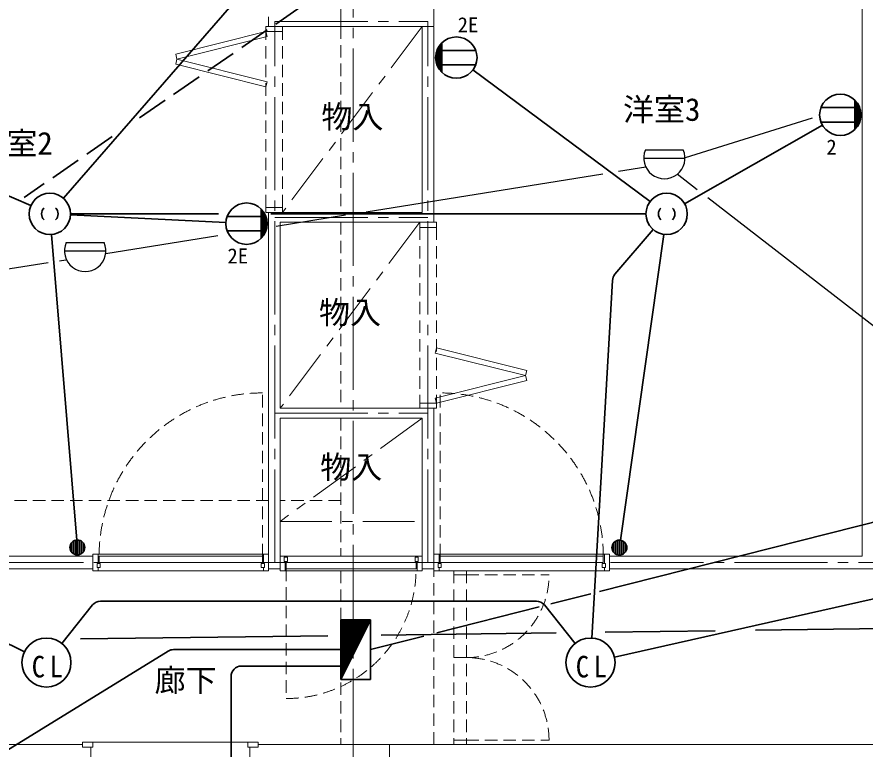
# Model space of a CAD drawing. Units: millimetres at full size, sheet at 1:50; details may follow other scales. Extents: x -9674 to 9699, y -6794 to 6791.
# Drawn here: x 317 to 4421, y 20 to 3560 of the extents above; entities that cross this region are included whole.
import ezdxf
from ezdxf.enums import TextEntityAlignment as Align

# ---------------------------------------------------------------- set-up
doc = ezdxf.new("R2010")
doc.units = ezdxf.units.MM
doc.header["$LTSCALE"] = 50
for name, pattern in [('CHAIN1', [8, 5, -1, 1, -1]), ('CHAIN2', [12, 9, -1, 1, -1]), ('DASHED1', [1.8, 1.2, -0.6]), ('DASHED3', [4, 3, -1])]:
    doc.linetypes.add(name, pattern=pattern)
for name, color, linetype, lineweight in [('1-0_芯', 134, 'CHAIN2', 9), ('1-1_躯体', 134, 'Continuous', 9), ('1-2_間仕切', 134, 'Continuous', 9), ('1-3_建具', 134, 'Continuous', 9), ('1-7_その他', 134, 'DASHED1', 9), ('1-8_ハッチ', 134, 'Continuous', 9), ('1-C_梁', 134, 'DASHED1', 9), ('2-0_芯', 2, 'Continuous', 35), ('2-E', 2, 'Continuous', 35), ('3-3', 1, 'Continuous', 25), ('3-E', 3, 'Continuous', 35)]:
    doc.layers.add(name, color=color, linetype=linetype, lineweight=lineweight)
doc.layers.add('1-A_文字', color=134, linetype='Continuous')
doc.styles.add('ＭＳ ゴシック', font='')
doc.styles.get('ＭＳ ゴシック').set_extended_font_data('MS Gothic')

msp = doc.modelspace()

# ---------------------------------------------------------------- linework, layer by layer
at = {"layer": '1-0_芯'}
for p, q in [((1944.58, -3643.11), (1944.58, 5756.89)), ((1564.58, 3537.89), (2304.58, 3537.89)), ((1564.58, 921.89), (1564.58, 3537.89)), ((2304.58, 921.89), (2304.58, 3537.89)), ((1564.58, 2590.89), (2304.58, 2590.89)), ((1564.58, 1643.89), (2304.58, 1643.89)), ((8439.58, 921.89), (-3044.42, 921.89))]:
    msp.add_line(p, q, dxfattribs=at)
at = {"layer": '1-1_躯体'}
for p, q in [((1884.58, 3516.89), (1884.58, 4416.89)), ((2334.58, 3516.89), (2334.58, 4151.89)), ((2334.58, 3514.39), (1884.58, 3514.39))]:
    msp.add_line(p, q, dxfattribs=at)
at = {"layer": '1-2_間仕切'}
for p, q in [((4407.58, 4369.89), (4407.58, 952.89)), ((2278.58, 2614.39), (2278.58, 3514.39)), ((2334.58, 2567.39), (2334.58, 3514.39)), ((2278.58, 2614.39), (1534.58, 2614.39)), ((1534.58, 951.89), (1534.58, 2614.39)), ((1590.58, 1667.39), (1590.58, 2567.39)), ((2334.58, 2567.39), (1590.58, 2567.39)), ((1590.58, 1667.39), (2334.58, 1667.39)), ((2334.58, 890.89), (2334.58, 1667.39)), ((1590.58, 890.89), (1590.58, 1620.39)), ((1590.58, 1620.39), (2278.58, 1620.39)), ((2278.58, 890.89), (2278.58, 1620.39)), ((684.58, 951.89), (-675.42, 951.89)), ((3184.58, 952.89), (4407.58, 952.89)), ((684.58, 890.89), (-1469.42, 890.89)), ((1534.58, 890.89), (1590.58, 890.89)), ((1590.58, 890.89), (1534.58, 890.89)), ((2334.58, 890.89), (2278.58, 890.89)), ((3184.58, 890.89), (4467.58, 890.89)), ((634.58, 41.89), (-662.92, 41.89)), ((2119.58, 41.89), (1484.58, 41.89)), ((674.58, -19.11), (674.58, 28.39)), ((1444.58, -19.11), (1444.58, 28.39))]:
    msp.add_line(p, q, dxfattribs=at)
msp.add_lwpolyline([(1884.58, 3514.39), (1534.58, 3514.39), (1534.58, 3561.39)], dxfattribs=at)
at = {"layer": '1-3_建具'}
for p, q in [((1085.52, 3380.25), (1522.08, 3489.39)), ((1522.08, 3514.39), (1602.08, 3514.39)), ((1522.08, 3514.39), (1522.08, 3489.39)), ((1522.08, 3489.39), (1602.08, 3489.39)), ((1528.14, 3465.14), (1522.08, 3489.39)), ((1602.08, 3514.39), (1602.08, 3489.39)), ((1528.14, 3465.14), (1091.58, 3356)), ((1091.58, 3356), (1085.52, 3380.25)), ((1091.58, 3356), (1085.52, 3331.74)), ((1085.52, 3331.74), (1522.08, 3222.6)), ((1528.14, 3246.86), (1091.58, 3356)), ((1528.14, 3246.86), (1522.08, 3222.6)), ((1522.08, 2639.39), (1602.08, 2639.39)), ((1522.08, 2639.39), (1522.08, 2614.39)), ((1602.08, 2639.39), (1602.08, 2614.39)), ((1522.08, 2614.39), (1602.08, 2614.39)), ((2347.08, 2567.39), (2267.08, 2567.39)), ((2267.08, 2542.39), (2267.08, 2567.39)), ((2347.08, 2542.39), (2347.08, 2567.39)), ((2347.08, 2542.39), (2267.08, 2542.39)), ((2341.02, 1934.93), (2347.08, 1959.18)), ((2341.02, 1934.93), (2777.58, 1825.79)), ((2783.64, 1850.04), (2347.08, 1959.18)), ((2777.58, 1825.79), (2783.64, 1850.04)), ((2341.02, 1716.65), (2777.58, 1825.79)), ((2777.58, 1825.79), (2783.64, 1801.53)), ((2783.64, 1801.53), (2347.08, 1692.39)), ((2347.08, 1692.39), (2267.08, 1692.39)), ((2267.08, 1667.39), (2267.08, 1692.39)), ((2341.02, 1716.65), (2347.08, 1692.39)), ((2347.08, 1667.39), (2347.08, 1692.39)), ((2347.08, 1667.39), (2267.08, 1667.39)), ((684.58, 961.89), (684.58, 881.89)), ((684.58, 961.89), (709.58, 961.89)), ((714.58, 921.89), (714.58, 951.89)), ((714.58, 951.89), (1504.58, 951.89)), ((1504.58, 951.89), (1504.58, 921.89)), ((1509.58, 916.89), (1509.58, 961.89)), ((1610.58, 946.89), (1625.58, 946.89)), ((1610.58, 926.89), (1610.58, 946.89)), ((1610.58, 946.89), (1625.58, 946.89)), ((1610.58, 926.89), (1610.58, 946.89)), ((1615.58, 951.89), (1615.58, 946.89)), ((2253.58, 951.89), (1615.58, 951.89)), ((1615.58, 951.89), (1615.58, 946.89)), ((1625.58, 926.89), (1625.58, 946.89)), ((1625.58, 926.89), (1625.58, 946.89)), ((2243.58, 926.89), (2243.58, 946.89)), ((2258.58, 946.89), (2243.58, 946.89)), ((2253.58, 951.89), (2253.58, 946.89)), ((2258.58, 926.89), (2258.58, 946.89)), ((2334.58, 961.89), (2334.58, 881.89)), ((2334.58, 961.89), (2359.58, 961.89)), ((2364.58, 921.89), (2364.58, 951.89)), ((2364.58, 951.89), (3154.58, 951.89)), ((3154.58, 951.89), (3154.58, 921.89)), ((3159.58, 916.89), (3159.58, 961.89)), ((704.58, 916.89), (719.58, 916.89)), ((704.58, 896.89), (704.58, 916.89)), ((1504.58, 921.89), (714.58, 921.89)), ((719.58, 916.89), (719.58, 896.89)), ((1499.58, 916.89), (1499.58, 896.89)), ((1514.58, 916.89), (1499.58, 916.89)), ((1514.58, 916.89), (1514.58, 896.89)), ((1610.58, 926.89), (1625.58, 926.89)), ((1610.58, 926.89), (1625.58, 926.89)), ((1615.58, 926.89), (1615.58, 881.89)), ((1615.58, 926.89), (1615.58, 881.89)), ((1620.58, 891.89), (1620.58, 921.89)), ((1620.58, 921.89), (2248.58, 921.89)), ((1620.58, 891.89), (1620.58, 921.89)), ((2258.58, 926.89), (2243.58, 926.89)), ((2248.58, 891.89), (2248.58, 921.89)), ((2253.58, 926.89), (2253.58, 881.89)), ((2354.58, 916.89), (2369.58, 916.89)), ((2354.58, 896.89), (2354.58, 916.89)), ((3154.58, 921.89), (2364.58, 921.89)), ((2369.58, 916.89), (2369.58, 896.89)), ((3149.58, 916.89), (3149.58, 896.89)), ((3164.58, 916.89), (3149.58, 916.89)), ((3164.58, 916.89), (3164.58, 896.89)), ((684.58, 881.89), (709.58, 881.89)), ((719.58, 896.89), (704.58, 896.89)), ((709.58, 896.89), (709.58, 881.89)), ((1509.58, 881.89), (709.58, 881.89)), ((1514.58, 896.89), (1499.58, 896.89)), ((1509.58, 896.89), (1509.58, 881.89)), ((1509.58, 881.89), (1534.58, 881.89)), ((1615.58, 881.89), (1590.58, 881.89)), ((1615.58, 881.89), (1590.58, 881.89)), ((1615.58, 881.89), (2253.58, 881.89)), ((2248.58, 891.89), (1620.58, 891.89)), ((2253.58, 881.89), (2278.58, 881.89)), ((2334.58, 881.89), (2359.58, 881.89)), ((2369.58, 896.89), (2354.58, 896.89)), ((2359.58, 896.89), (2359.58, 881.89)), ((3159.58, 881.89), (2359.58, 881.89)), ((3164.58, 896.89), (3149.58, 896.89)), ((3159.58, 896.89), (3159.58, 881.89)), ((3159.58, 881.89), (3184.58, 881.89)), ((1434.58, 53.39), (684.58, 53.39))]:
    msp.add_line(p, q, dxfattribs=at)
at = {"layer": '1-3_建具', "linetype": 'DASHED1'}
for p, q in [((1522.08, 2639.39), (1522.08, 3489.39)), ((1602.08, 2639.39), (1602.08, 3489.39)), ((2267.08, 2542.39), (2267.08, 1692.39)), ((2347.08, 2542.39), (2347.08, 1692.39)), ((1504.58, 951.89), (1504.58, 1741.89)), ((2364.58, 951.89), (2364.58, 1741.89)), ((1620.58, 891.89), (1620.58, 263.89)), ((2431.92, 881.89), (2431.92, 41.89)), ((2491.92, 861.89), (2431.92, 861.89)), ((2491.92, 881.89), (2491.92, 41.89)), ((2491.92, 861.89), (2891.92, 861.89)), ((2491.92, 461.89), (2431.92, 461.89)), ((2431.92, 61.89), (2491.92, 61.89)), ((2491.92, 61.89), (2891.92, 61.89))]:
    msp.add_line(p, q, dxfattribs=at)
at = {"layer": '1-3_建具'}
for points in [[(709.58, 916.89), (709.58, 961.89), (1509.58, 961.89)], [(1509.58, 961.89), (1534.58, 961.89), (1534.58, 881.89)], [(1615.58, 951.89), (1590.58, 951.89), (1590.58, 881.89)], [(1615.58, 951.89), (1590.58, 951.89), (1590.58, 881.89)], [(2253.58, 951.89), (2278.58, 951.89), (2278.58, 881.89)], [(2359.58, 916.89), (2359.58, 961.89), (3159.58, 961.89)], [(3159.58, 961.89), (3184.58, 961.89), (3184.58, 881.89)], [(634.58, 28.39), (684.58, 28.39), (684.58, 53.39)], [(634.58, 28.39), (634.58, 53.39), (684.58, 53.39)], [(1484.58, 28.39), (1484.58, 53.39), (1434.58, 53.39)], [(1484.58, 28.39), (1434.58, 28.39), (1434.58, 53.39)]]:
    msp.add_lwpolyline(points, dxfattribs=at)
at = {"layer": '1-3_建具', "linetype": 'DASHED1'}
for centre, radius, start, end in [((1504.58, 951.89), 790, 90, 180), ((2364.58, 951.89), 790, 0, 90), ((1620.58, 891.89), 628, 270, 0), ((2491.92, 861.89), 400, 270, 0), ((2491.92, 61.89), 400, 0, 90)]:
    msp.add_arc(centre, radius, start, end, dxfattribs=at)
at = {"layer": '1-7_その他', "linetype": 'CHAIN1'}
for p, q in [((2278.58, 3514.39), (1602.08, 2614.39)), ((2267.08, 2567.39), (1590.58, 1667.39)), ((2278.58, 1620.39), (1590.58, 1120.39)), ((1590.58, 1120.39), (2278.58, 1120.39))]:
    msp.add_line(p, q, dxfattribs=at)
at = {"layer": '1-8_ハッチ'}
msp.add_line((6759.58, 41.89), (2119.58, 41.89), dxfattribs=at)
msp.add_lwpolyline([(1849.58, -2803.11), (1849.58, -1923.11), (2119.58, -1923.11), (2119.58, 41.89)], dxfattribs=at)
at = {"layer": '1-C_梁'}
for p, q in [((1884.58, 3514.39), (1884.58, 2614.39)), ((1884.58, 2567.39), (1884.58, 1667.39)), ((1884.58, 1620.39), (1884.58, 951.89)), ((1534.58, 1221.89), (-2615.42, 1221.89)), ((1884.58, 1221.89), (1590.58, 1221.89)), ((1884.58, 881.89), (1884.58, 41.89)), ((2334.58, 41.89), (2334.58, 890.89))]:
    msp.add_line(p, q, dxfattribs=at)
at = {"layer": '2-0_芯'}
for p, q in [((1709.74, 4026.2), (541.91, 2683.08)), ((2358.26, 3310.93), (2358.26, 3416.29)), ((2364.26, 3302.3), (2364.26, 3424.92)), ((2370.26, 3295.27), (2370.26, 3431.95)), ((2373.26, 3292.2), (2373.26, 3435.03)), ((2346.26, 3339.29), (2346.26, 3387.93)), ((2536.98, 3398.61), (2349.58, 3398.61)), ((2352.26, 3322.15), (2352.26, 3405.08)), ((2536.98, 3328.61), (2349.58, 3328.61)), ((2523.57, 3303.97), (3380.74, 2667.24)), ((4395.12, 3121.79), (4207.72, 3121.79)), ((4371.43, 3158.2), (4371.43, 3015.37)), ((4374.44, 3155.13), (4374.44, 3018.44)), ((4380.44, 3148.1), (4380.44, 3025.48)), ((4386.44, 3139.47), (4386.44, 3034.11)), ((4392.44, 3128.25), (4392.44, 3045.32)), ((4398.44, 3111.11), (4398.44, 3062.47)), ((3547.88, 2657.15), (4214.53, 3037.25)), ((4395.12, 3051.79), (4207.72, 3051.79)), ((-477.37, 3022.92), (384.62, 2647.54)), ((1498.3, 2631.94), (1498.3, 2489.12)), ((1501.31, 2628.87), (1501.31, 2492.19)), ((576.17, 2602.68), (1328.39, 2565.47)), ((576.29, 2607.62), (1292.63, 2607.62)), ((1521.99, 2595.53), (1334.59, 2595.53)), ((1507.31, 2621.84), (1507.31, 2499.22)), ((1513.31, 2613.21), (1513.31, 2507.85)), ((1519.31, 2602), (1519.31, 2519.07)), ((1545.9, 2607.62), (3361.01, 2607.62)), ((1525.31, 2584.85), (1525.31, 2536.21)), ((606.33, 1030.35), (484.51, 2507.96)), ((1521.99, 2525.53), (1334.59, 2525.53)), ((3210.88, 2315.49), (3395.97, 2531.66)), ((3237.28, 1029.3), (3446.98, 2508.61)), ((3198.94, 2285.85), (3099.17, 556.39)), ((5582.05, 1400.6), (3136.57, 781.26)), ((599.69, 1029.17), (599.69, 959.76)), ((609.29, 1030.47), (609.29, 958.46)), ((618.89, 1029.17), (618.89, 959.76)), ((3222.66, 1028.65), (3222.66, 959.24)), ((3232.26, 1029.95), (3232.26, 957.94)), ((3241.87, 1028.65), (3241.87, 959.24)), ((580.48, 1016.07), (580.48, 972.86)), ((590.08, 1024.92), (590.08, 964.01)), ((628.49, 1024.92), (628.49, 964.01)), ((638.09, 1016.07), (638.09, 972.86)), ((3203.46, 1015.55), (3203.46, 972.34)), ((3208.19, 463.95), (5521.33, 985.72)), ((3213.06, 1024.4), (3213.06, 963.49)), ((3251.47, 1024.4), (3251.47, 963.49)), ((3261.07, 1015.55), (3261.07, 972.34)), ((-337.32, 828.98), (353.19, 490.13)), ((3094.28, 770.55), (2900.99, 721.6)), ((682.72, 716.22), (534.05, 530.53)), ((721.75, 734.97), (2830.39, 734.97)), ((2843.93, 707.15), (2348.27, 581.62)), ((2869.43, 716.22), (3018.09, 530.53)), ((2285.56, 565.74), (2028.61, 500.66)), ((1049.28, 493.28), (75.54, -104.05)), ((1075.42, 500.66), (1884.58, 500.66)), ((1403.2, 420.65), (1884.58, 420.65)), ((1353.2, 370.65), (1353.2, -644.19))]:
    msp.add_line(p, q, dxfattribs=at)
for centre, radius in [((2443.28, 3363.61), 100.02), ((4301.42, 3086.79), 100.02), ((476.3, 2607.62), 100), ((3461.01, 2607.62), 100), ((1428.29, 2560.53), 100.02), ((609.29, 994.47), 36.01), ((3232.26, 993.95), 36.01)]:
    msp.add_circle(centre, radius, dxfattribs=at)
for centre, radius, start, end in [((476.38, 2607.62), 40.08, 134.60825, 225.39172), ((476.22, 2607.62), 40.08, 314.60825, 45.39172), ((3461.09, 2607.62), 40.08, 134.60825, 225.39172), ((3460.93, 2607.62), 40.08, 314.60825, 45.39172), ((3248.86, 2282.97), 50, 139.42856, 176.69813), ((721.75, 684.97), 50, 90, 141.31859), ((2830.39, 684.97), 50, 38.68141, 90), ((1075.42, 450.66), 50, 90, 121.52684), ((1403.2, 370.65), 50, 90, 180)]:
    msp.add_arc(centre, radius, start, end, dxfattribs=at)
at = {"layer": '2-E'}
for p, q in [((1884.58, 356.63), (2028.61, 644.69)), ((1884.58, 644.69), (2028.61, 644.69)), ((1884.58, 356.63), (1884.58, 644.69)), ((1887.47, 362.42), (1887.47, 644.69)), ((1891.79, 371.06), (1891.79, 644.69)), ((1896.11, 379.7), (1896.11, 644.69)), ((1900.43, 388.34), (1900.43, 644.69)), ((1904.75, 396.98), (1904.75, 644.69)), ((1909.07, 405.62), (1909.07, 644.69)), ((1913.39, 414.26), (1913.39, 644.69)), ((1917.71, 422.9), (1917.71, 644.69)), ((1922.03, 431.54), (1922.03, 644.69)), ((1926.35, 440.18), (1926.35, 644.69)), ((1930.67, 448.82), (1930.67, 644.69)), ((1934.99, 457.46), (1934.99, 644.69)), ((1939.31, 466.1), (1939.31, 644.69)), ((1943.63, 474.74), (1943.63, 644.69)), ((1947.95, 483.38), (1947.95, 644.69)), ((1952.27, 492.02), (1952.27, 644.69)), ((1956.59, 500.66), (1956.59, 644.69)), ((1960.91, 509.3), (1960.91, 644.69)), ((1965.23, 517.94), (1965.23, 644.69)), ((1969.55, 526.58), (1969.55, 644.69)), ((1973.87, 535.22), (1973.87, 644.69)), ((1978.19, 543.86), (1978.19, 644.69)), ((1982.51, 552.5), (1982.51, 644.69)), ((1986.83, 561.14), (1986.83, 644.69)), ((1991.15, 569.78), (1991.15, 644.69)), ((1995.47, 578.42), (1995.47, 644.69)), ((1999.79, 587.06), (1999.79, 644.69)), ((2004.11, 595.7), (2004.11, 644.69)), ((2008.43, 604.34), (2008.43, 644.69)), ((2012.75, 612.98), (2012.75, 644.69)), ((2017.07, 621.62), (2017.07, 644.69)), ((2021.39, 630.26), (2021.39, 644.69)), ((2025.71, 638.9), (2025.71, 644.69)), ((2028.61, 644.69), (2028.61, 356.63)), ((1884.58, 400.66), (1884.58, 600.66)), ((2028.61, 356.63), (1884.58, 356.63))]:
    msp.add_line(p, q, dxfattribs=at)
for centre in [(459.82, 437.81), (3092.32, 437.81)]:
    msp.add_circle(centre, 118.77, dxfattribs=at)
at = {"layer": '3-3'}
for p, q in [((4164.42, 3070.38), (3550.03, 2878.89)), ((3358.32, 2917.73), (3541.69, 2917.73)), ((3349.99, 2877.72), (3550.03, 2877.72)), ((3360.35, 2833.37), (3227.71, 2812.14)), ((3152.25, 2800.07), (2006.72, 2616.79)), ((3608.97, 2724.65), (3512.32, 2799.47)), ((5352.82, 1374.63), (3659.59, 2685.46)), ((1906.88, 2600.81), (1570.79, 2547.04)), ((555.78, 2469.32), (739.15, 2469.32)), ((1288.79, 2501.92), (746.48, 2415.15)), ((547.44, 2429.31), (747.48, 2429.31)), ((554.33, 2384.71), (523.5, 2379.87)), ((467.91, 2371.16), (-952.1, 2148.57))]:
    msp.add_line(p, q, dxfattribs=at)
for centre in [(3450.01, 2877.73), (647.46, 2429.32)]:
    msp.add_arc(centre, 100.03, 156.4305, 23.56947, dxfattribs=at)
at = {"layer": '3-E', "linetype": 'DASHED3'}
for p, q in [((1693.01, 3610.99), (896.52, 3062.54)), ((778.62, 2981.35), (352.14, 2687.68))]:
    msp.add_line(p, q, dxfattribs=at)
at = {"layer": '3-E'}
for p, q in [((2926.09, 581.6), (2079.5, 570.74)), ((3695.39, 591.47), (3162.83, 584.64)), ((5532.43, 615.05), (3891.33, 593.99)), ((1822.02, 567.43), (624.25, 552.06))]:
    msp.add_line(p, q, dxfattribs=at)

# ---------------------------------------------------------------- texts
at = {"layer": '1-A_文字', "style": 'ＭＳ ゴシック'}
for s, p in [('洋室3', (3249.71, 3024.73)), ('物入', (1790.33, 2989.39)), ('洋室2', (115.53, 2861.25)), ('物入', (1778.83, 2042.39)), ('物入', (1784.58, 1295.39)), ('廊下', (982.89, 264.23))]:
    msp.add_text(s, height=110, dxfattribs=at).set_placement(p, align=Align.BOTTOM_LEFT)
at = {"layer": '2-0_芯', "color": 7, "style": 'ＭＳ ゴシック'}
for s, p in [('2E', (2449.81, 3463.59)), ('2', (4233.86, 2872.2)), ('2E', (1335.73, 2345.94))]:
    msp.add_text(s, height=73.31, dxfattribs=at).set_placement(p, align=Align.BOTTOM_LEFT)
at = {"layer": '2-E', "color": 7, "char_height": 104.5, "attachment_point": 7, "style": 'ＭＳ ゴシック'}
for insert in [(388.74, 364.22), (3021.24, 364.22)]:
    msp.add_mtext('\\T1.36;\\W0.9;CL', dxfattribs=dict(at, insert=insert))

doc.saveas('drawing.dxf')
